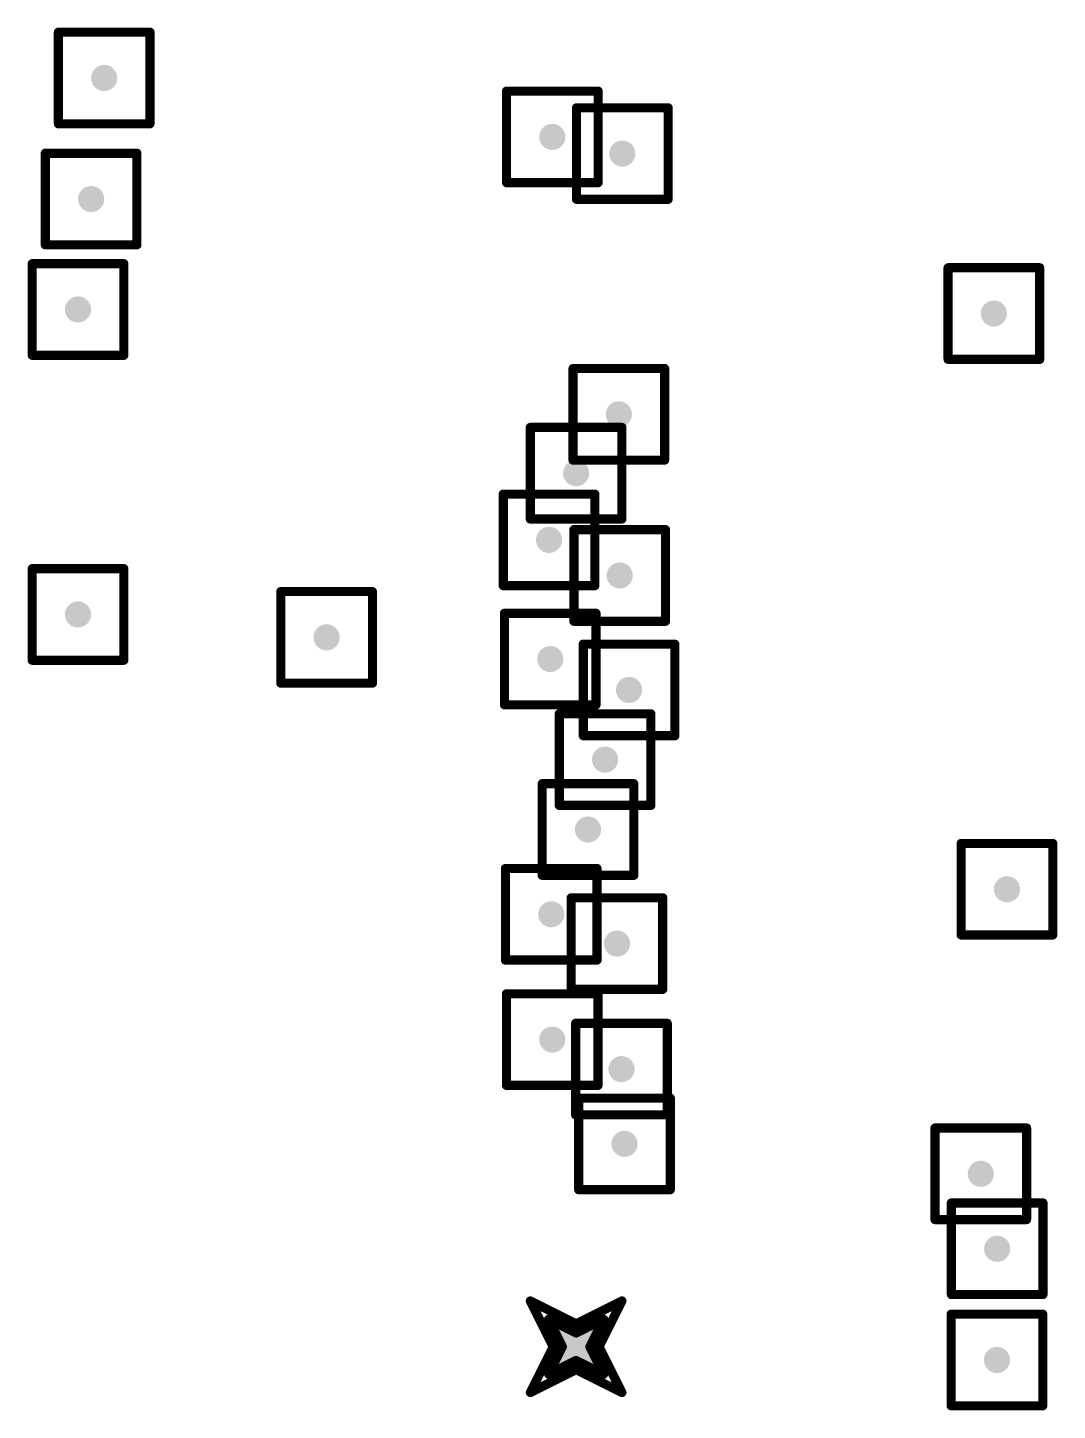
# Model space of a CAD drawing. Header units: inches. Extents: x 0 to 17, y 0 to 4.
# Drawn here: x 1.2447 to 1.5545, y 0.4967 to 0.9128 of the extents above; entities that cross this region are included whole.
import ezdxf

# ---------------------------------------------------------------- set-up
doc = ezdxf.new("R2010")
doc.units = ezdxf.units.IN
doc.header["$MEASUREMENT"] = 0
doc.layers.add('Drill Drawing', color=1, linetype='Continuous')
doc.layers.add('Via Holes', color=16, linetype='Continuous')

msp = doc.modelspace()

# ---------------------------------------------------------------- hatches: boundary and pattern name
at = {"layer": 'Via Holes'}
h = msp.add_hatch(color=7, dxfattribs=at)
edge = h.paths.add_edge_path()
edge.add_arc((1.26772, 0.89764), 0.00394, 0, 360)
h = msp.add_hatch(color=7, dxfattribs=at)
edge = h.paths.add_edge_path()
edge.add_arc((1.40256, 0.87992), 0.00394, 0, 360)
h = msp.add_hatch(color=7, dxfattribs=at)
edge = h.paths.add_edge_path()
edge.add_arc((1.42362, 0.87491), 0.00394, 0, 360)
h = msp.add_hatch(color=7, dxfattribs=at)
edge = h.paths.add_edge_path()
edge.add_arc((1.26378, 0.86122), 0.00394, 0, 360)
h = msp.add_hatch(color=7, dxfattribs=at)
edge = h.paths.add_edge_path()
edge.add_arc((1.25984, 0.82799), 0.00394, 0, 360)
h = msp.add_hatch(color=7, dxfattribs=at)
edge = h.paths.add_edge_path()
edge.add_arc((1.53543, 0.82677), 0.00394, 0, 360)
h = msp.add_hatch(color=7, dxfattribs=at)
edge = h.paths.add_edge_path()
edge.add_arc((1.42258, 0.79645), 0.00394, 0, 360)
h = msp.add_hatch(color=7, dxfattribs=at)
edge = h.paths.add_edge_path()
edge.add_arc((1.40972, 0.77873), 0.00394, 0, 360)
h = msp.add_hatch(color=7, dxfattribs=at)
edge = h.paths.add_edge_path()
edge.add_arc((1.40158, 0.75865), 0.00394, 0, 360)
h = msp.add_hatch(color=7, dxfattribs=at)
edge = h.paths.add_edge_path()
edge.add_arc((1.42284, 0.74795), 0.00394, 0, 360)
h = msp.add_hatch(color=7, dxfattribs=at)
edge = h.paths.add_edge_path()
edge.add_arc((1.25984, 0.73622), 0.00394, 0, 360)
h = msp.add_hatch(color=7, dxfattribs=at)
edge = h.paths.add_edge_path()
edge.add_arc((1.33465, 0.72933), 0.00394, 0, 360)
h = msp.add_hatch(color=7, dxfattribs=at)
edge = h.paths.add_edge_path()
edge.add_arc((1.40194, 0.7228), 0.00394, 0, 360)
h = msp.add_hatch(color=7, dxfattribs=at)
edge = h.paths.add_edge_path()
edge.add_arc((1.42565, 0.71351), 0.00394, 0, 360)
h = msp.add_hatch(color=7, dxfattribs=at)
edge = h.paths.add_edge_path()
edge.add_arc((1.41843, 0.69254), 0.00394, 0, 360)
h = msp.add_hatch(color=7, dxfattribs=at)
edge = h.paths.add_edge_path()
edge.add_arc((1.4133, 0.6715), 0.00394, 0, 360)
h = msp.add_hatch(color=7, dxfattribs=at)
edge = h.paths.add_edge_path()
edge.add_arc((1.53937, 0.65354), 0.00394, 0, 360)
h = msp.add_hatch(color=7, dxfattribs=at)
edge = h.paths.add_edge_path()
edge.add_arc((1.40223, 0.646), 0.00394, 0, 360)
h = msp.add_hatch(color=7, dxfattribs=at)
edge = h.paths.add_edge_path()
edge.add_arc((1.42201, 0.63719), 0.00394, 0, 360)
h = msp.add_hatch(color=7, dxfattribs=at)
edge = h.paths.add_edge_path()
edge.add_arc((1.40255, 0.6083), 0.00394, 0, 360)
h = msp.add_hatch(color=7, dxfattribs=at)
edge = h.paths.add_edge_path()
edge.add_arc((1.42337, 0.59941), 0.00394, 0, 360)
h = msp.add_hatch(color=7, dxfattribs=at)
edge = h.paths.add_edge_path()
edge.add_arc((1.42428, 0.57691), 0.00394, 0, 360)
h = msp.add_hatch(color=7, dxfattribs=at)
edge = h.paths.add_edge_path()
edge.add_arc((1.5315, 0.56791), 0.00394, 0, 360)
h = msp.add_hatch(color=7, dxfattribs=at)
edge = h.paths.add_edge_path()
edge.add_arc((1.53642, 0.54535), 0.00394, 0, 360)
h = msp.add_hatch(color=7, dxfattribs=at)
edge = h.paths.add_edge_path()
edge.add_arc((1.40973, 0.51587), 0.00787, 0, 360)
h = msp.add_hatch(color=7, dxfattribs=at)
edge = h.paths.add_edge_path()
edge.add_arc((1.53636, 0.51189), 0.00394, 0, 360)

# ---------------------------------------------------------------- linework, layer by layer
at = {"layer": 'Drill Drawing'}
for points in [[(1.25394, 0.91142, 0.00276, 0.00276, 0), (1.2815, 0.91142, 0.00276, 0.00276, 0)], [(1.25394, 0.88386, 0.00276, 0.00276, 0), (1.25394, 0.91142, 0.00276, 0.00276, 0)], [(1.2815, 0.88386, 0.00276, 0.00276, 0), (1.2815, 0.91142, 0.00276, 0.00276, 0)], [(1.38878, 0.8937, 0.00276, 0.00276, 0), (1.41634, 0.8937, 0.00276, 0.00276, 0)], [(1.38878, 0.86614, 0.00276, 0.00276, 0), (1.38878, 0.8937, 0.00276, 0.00276, 0)], [(1.41634, 0.86614, 0.00276, 0.00276, 0), (1.41634, 0.8937, 0.00276, 0.00276, 0)], [(1.40984, 0.88869, 0.00276, 0.00276, 0), (1.4374, 0.88869, 0.00276, 0.00276, 0)], [(1.40984, 0.86113, 0.00276, 0.00276, 0), (1.40984, 0.88869, 0.00276, 0.00276, 0)], [(1.4374, 0.86113, 0.00276, 0.00276, 0), (1.4374, 0.88869, 0.00276, 0.00276, 0)], [(1.25394, 0.88386, 0.00276, 0.00276, 0), (1.2815, 0.88386, 0.00276, 0.00276, 0)], [(1.25, 0.875, 0.00276, 0.00276, 0), (1.27756, 0.875, 0.00276, 0.00276, 0)], [(1.25, 0.84744, 0.00276, 0.00276, 0), (1.25, 0.875, 0.00276, 0.00276, 0)], [(1.27756, 0.84744, 0.00276, 0.00276, 0), (1.27756, 0.875, 0.00276, 0.00276, 0)], [(1.38878, 0.86614, 0.00276, 0.00276, 0), (1.41634, 0.86614, 0.00276, 0.00276, 0)], [(1.40984, 0.86113, 0.00276, 0.00276, 0), (1.4374, 0.86113, 0.00276, 0.00276, 0)], [(1.25, 0.84744, 0.00276, 0.00276, 0), (1.27756, 0.84744, 0.00276, 0.00276, 0)], [(1.24606, 0.84177, 0.00276, 0.00276, 0), (1.27362, 0.84177, 0.00276, 0.00276, 0)], [(1.24606, 0.81421, 0.00276, 0.00276, 0), (1.24606, 0.84177, 0.00276, 0.00276, 0)], [(1.27362, 0.81421, 0.00276, 0.00276, 0), (1.27362, 0.84177, 0.00276, 0.00276, 0)], [(1.52165, 0.84055, 0.00276, 0.00276, 0), (1.54921, 0.84055, 0.00276, 0.00276, 0)], [(1.52165, 0.81299, 0.00276, 0.00276, 0), (1.52165, 0.84055, 0.00276, 0.00276, 0)], [(1.54921, 0.81299, 0.00276, 0.00276, 0), (1.54921, 0.84055, 0.00276, 0.00276, 0)], [(1.24606, 0.81421, 0.00276, 0.00276, 0), (1.27362, 0.81421, 0.00276, 0.00276, 0)], [(1.4088, 0.81023, 0.00276, 0.00276, 0), (1.43636, 0.81023, 0.00276, 0.00276, 0)], [(1.4088, 0.78267, 0.00276, 0.00276, 0), (1.4088, 0.81023, 0.00276, 0.00276, 0)], [(1.43636, 0.78267, 0.00276, 0.00276, 0), (1.43636, 0.81023, 0.00276, 0.00276, 0)], [(1.52165, 0.81299, 0.00276, 0.00276, 0), (1.54921, 0.81299, 0.00276, 0.00276, 0)], [(1.39594, 0.79251, 0.00276, 0.00276, 0), (1.4235, 0.79251, 0.00276, 0.00276, 0)], [(1.39594, 0.76495, 0.00276, 0.00276, 0), (1.39594, 0.79251, 0.00276, 0.00276, 0)], [(1.4235, 0.76495, 0.00276, 0.00276, 0), (1.4235, 0.79251, 0.00276, 0.00276, 0)], [(1.4088, 0.78267, 0.00276, 0.00276, 0), (1.43636, 0.78267, 0.00276, 0.00276, 0)], [(1.3878, 0.77243, 0.00276, 0.00276, 0), (1.41536, 0.77243, 0.00276, 0.00276, 0)], [(1.3878, 0.74487, 0.00276, 0.00276, 0), (1.3878, 0.77243, 0.00276, 0.00276, 0)], [(1.41536, 0.74487, 0.00276, 0.00276, 0), (1.41536, 0.77243, 0.00276, 0.00276, 0)], [(1.39594, 0.76495, 0.00276, 0.00276, 0), (1.4235, 0.76495, 0.00276, 0.00276, 0)], [(1.40906, 0.76173, 0.00276, 0.00276, 0), (1.43662, 0.76173, 0.00276, 0.00276, 0)], [(1.40906, 0.73417, 0.00276, 0.00276, 0), (1.40906, 0.76173, 0.00276, 0.00276, 0)], [(1.43662, 0.73417, 0.00276, 0.00276, 0), (1.43662, 0.76173, 0.00276, 0.00276, 0)], [(1.24606, 0.75, 0.00276, 0.00276, 0), (1.27362, 0.75, 0.00276, 0.00276, 0)], [(1.24606, 0.72244, 0.00276, 0.00276, 0), (1.24606, 0.75, 0.00276, 0.00276, 0)], [(1.27362, 0.72244, 0.00276, 0.00276, 0), (1.27362, 0.75, 0.00276, 0.00276, 0)], [(1.3878, 0.74487, 0.00276, 0.00276, 0), (1.41536, 0.74487, 0.00276, 0.00276, 0)], [(1.32087, 0.74311, 0.00276, 0.00276, 0), (1.34843, 0.74311, 0.00276, 0.00276, 0)], [(1.32087, 0.71555, 0.00276, 0.00276, 0), (1.32087, 0.74311, 0.00276, 0.00276, 0)], [(1.34843, 0.71555, 0.00276, 0.00276, 0), (1.34843, 0.74311, 0.00276, 0.00276, 0)], [(1.38816, 0.73658, 0.00276, 0.00276, 0), (1.41572, 0.73658, 0.00276, 0.00276, 0)], [(1.38816, 0.70902, 0.00276, 0.00276, 0), (1.38816, 0.73658, 0.00276, 0.00276, 0)], [(1.41572, 0.70902, 0.00276, 0.00276, 0), (1.41572, 0.73658, 0.00276, 0.00276, 0)], [(1.40906, 0.73417, 0.00276, 0.00276, 0), (1.43662, 0.73417, 0.00276, 0.00276, 0)], [(1.41187, 0.72729, 0.00276, 0.00276, 0), (1.43943, 0.72729, 0.00276, 0.00276, 0)], [(1.41187, 0.69973, 0.00276, 0.00276, 0), (1.41187, 0.72729, 0.00276, 0.00276, 0)], [(1.43943, 0.69973, 0.00276, 0.00276, 0), (1.43943, 0.72729, 0.00276, 0.00276, 0)], [(1.24606, 0.72244, 0.00276, 0.00276, 0), (1.27362, 0.72244, 0.00276, 0.00276, 0)], [(1.32087, 0.71555, 0.00276, 0.00276, 0), (1.34843, 0.71555, 0.00276, 0.00276, 0)], [(1.38816, 0.70902, 0.00276, 0.00276, 0), (1.41572, 0.70902, 0.00276, 0.00276, 0)], [(1.40465, 0.70632, 0.00276, 0.00276, 0), (1.43221, 0.70632, 0.00276, 0.00276, 0)], [(1.40465, 0.67876, 0.00276, 0.00276, 0), (1.40465, 0.70632, 0.00276, 0.00276, 0)], [(1.43221, 0.67876, 0.00276, 0.00276, 0), (1.43221, 0.70632, 0.00276, 0.00276, 0)], [(1.41187, 0.69973, 0.00276, 0.00276, 0), (1.43943, 0.69973, 0.00276, 0.00276, 0)], [(1.39952, 0.68528, 0.00276, 0.00276, 0), (1.42708, 0.68528, 0.00276, 0.00276, 0)], [(1.39952, 0.65772, 0.00276, 0.00276, 0), (1.39952, 0.68528, 0.00276, 0.00276, 0)], [(1.42708, 0.65772, 0.00276, 0.00276, 0), (1.42708, 0.68528, 0.00276, 0.00276, 0)], [(1.40465, 0.67876, 0.00276, 0.00276, 0), (1.43221, 0.67876, 0.00276, 0.00276, 0)], [(1.52559, 0.66732, 0.00276, 0.00276, 0), (1.55315, 0.66732, 0.00276, 0.00276, 0)], [(1.52559, 0.63976, 0.00276, 0.00276, 0), (1.52559, 0.66732, 0.00276, 0.00276, 0)], [(1.55315, 0.63976, 0.00276, 0.00276, 0), (1.55315, 0.66732, 0.00276, 0.00276, 0)], [(1.38845, 0.65978, 0.00276, 0.00276, 0), (1.41601, 0.65978, 0.00276, 0.00276, 0)], [(1.38845, 0.63222, 0.00276, 0.00276, 0), (1.38845, 0.65978, 0.00276, 0.00276, 0)], [(1.39952, 0.65772, 0.00276, 0.00276, 0), (1.42708, 0.65772, 0.00276, 0.00276, 0)], [(1.41601, 0.63222, 0.00276, 0.00276, 0), (1.41601, 0.65978, 0.00276, 0.00276, 0)], [(1.40823, 0.65097, 0.00276, 0.00276, 0), (1.43579, 0.65097, 0.00276, 0.00276, 0)], [(1.40823, 0.62341, 0.00276, 0.00276, 0), (1.40823, 0.65097, 0.00276, 0.00276, 0)], [(1.43579, 0.62341, 0.00276, 0.00276, 0), (1.43579, 0.65097, 0.00276, 0.00276, 0)], [(1.52559, 0.63976, 0.00276, 0.00276, 0), (1.55315, 0.63976, 0.00276, 0.00276, 0)], [(1.38845, 0.63222, 0.00276, 0.00276, 0), (1.41601, 0.63222, 0.00276, 0.00276, 0)], [(1.40823, 0.62341, 0.00276, 0.00276, 0), (1.43579, 0.62341, 0.00276, 0.00276, 0)], [(1.38877, 0.62207, 0.00276, 0.00276, 0), (1.41633, 0.62207, 0.00276, 0.00276, 0)], [(1.38877, 0.59452, 0.00276, 0.00276, 0), (1.38877, 0.62207, 0.00276, 0.00276, 0)], [(1.41633, 0.59452, 0.00276, 0.00276, 0), (1.41633, 0.62207, 0.00276, 0.00276, 0)], [(1.40959, 0.61319, 0.00276, 0.00276, 0), (1.43715, 0.61319, 0.00276, 0.00276, 0)], [(1.40959, 0.58563, 0.00276, 0.00276, 0), (1.40959, 0.61319, 0.00276, 0.00276, 0)], [(1.43715, 0.58563, 0.00276, 0.00276, 0), (1.43715, 0.61319, 0.00276, 0.00276, 0)], [(1.38877, 0.59452, 0.00276, 0.00276, 0), (1.41633, 0.59452, 0.00276, 0.00276, 0)], [(1.4105, 0.59069, 0.00276, 0.00276, 0), (1.43806, 0.59069, 0.00276, 0.00276, 0)], [(1.4105, 0.56313, 0.00276, 0.00276, 0), (1.4105, 0.59069, 0.00276, 0.00276, 0)], [(1.43806, 0.56313, 0.00276, 0.00276, 0), (1.43806, 0.59069, 0.00276, 0.00276, 0)], [(1.40959, 0.58563, 0.00276, 0.00276, 0), (1.43715, 0.58563, 0.00276, 0.00276, 0)], [(1.51772, 0.58169, 0.00276, 0.00276, 0), (1.54528, 0.58169, 0.00276, 0.00276, 0)], [(1.51772, 0.55413, 0.00276, 0.00276, 0), (1.51772, 0.58169, 0.00276, 0.00276, 0)], [(1.54528, 0.55413, 0.00276, 0.00276, 0), (1.54528, 0.58169, 0.00276, 0.00276, 0)], [(1.4105, 0.56313, 0.00276, 0.00276, 0), (1.43806, 0.56313, 0.00276, 0.00276, 0)], [(1.52264, 0.55913, 0.00276, 0.00276, 0), (1.5502, 0.55913, 0.00276, 0.00276, 0)], [(1.52264, 0.53157, 0.00276, 0.00276, 0), (1.52264, 0.55913, 0.00276, 0.00276, 0)], [(1.5502, 0.53157, 0.00276, 0.00276, 0), (1.5502, 0.55913, 0.00276, 0.00276, 0)], [(1.51772, 0.55413, 0.00276, 0.00276, 0), (1.54528, 0.55413, 0.00276, 0.00276, 0)], [(1.52264, 0.53157, 0.00276, 0.00276, 0), (1.5502, 0.53157, 0.00276, 0.00276, 0)], [(1.39595, 0.52965, 0.00276, 0.00276, 0), (1.40973, 0.52276, 0.00276, 0.00276, 0)], [(1.39595, 0.52965, 0.00276, 0.00276, 0), (1.40284, 0.51587, 0.00276, 0.00276, 0)], [(1.40973, 0.52276, 0.00276, 0.00276, 0), (1.42351, 0.52965, 0.00276, 0.00276, 0)], [(1.41662, 0.51587, 0.00276, 0.00276, 0), (1.42351, 0.52965, 0.00276, 0.00276, 0)], [(1.40146, 0.52414, 0.00276, 0.00276, 0), (1.40973, 0.52, 0.00276, 0.00276, 0)], [(1.40146, 0.52414, 0.00276, 0.00276, 0), (1.40559, 0.51587, 0.00276, 0.00276, 0)], [(1.40973, 0.52, 0.00276, 0.00276, 0), (1.418, 0.52414, 0.00276, 0.00276, 0)], [(1.41386, 0.51587, 0.00276, 0.00276, 0), (1.418, 0.52414, 0.00276, 0.00276, 0)], [(1.52258, 0.52567, 0.00276, 0.00276, 0), (1.55014, 0.52567, 0.00276, 0.00276, 0)], [(1.52258, 0.49811, 0.00276, 0.00276, 0), (1.52258, 0.52567, 0.00276, 0.00276, 0)], [(1.55014, 0.49811, 0.00276, 0.00276, 0), (1.55014, 0.52567, 0.00276, 0.00276, 0)], [(1.39595, 0.50209, 0.00276, 0.00276, 0), (1.40284, 0.51587, 0.00276, 0.00276, 0)], [(1.40146, 0.5076, 0.00276, 0.00276, 0), (1.40559, 0.51587, 0.00276, 0.00276, 0)], [(1.41386, 0.51587, 0.00276, 0.00276, 0), (1.418, 0.5076, 0.00276, 0.00276, 0)], [(1.41662, 0.51587, 0.00276, 0.00276, 0), (1.42351, 0.50209, 0.00276, 0.00276, 0)], [(1.40146, 0.5076, 0.00276, 0.00276, 0), (1.40973, 0.51174, 0.00276, 0.00276, 0)], [(1.40973, 0.51174, 0.00276, 0.00276, 0), (1.418, 0.5076, 0.00276, 0.00276, 0)], [(1.39595, 0.50209, 0.00276, 0.00276, 0), (1.40973, 0.50898, 0.00276, 0.00276, 0)], [(1.40973, 0.50898, 0.00276, 0.00276, 0), (1.42351, 0.50209, 0.00276, 0.00276, 0)], [(1.52258, 0.49811, 0.00276, 0.00276, 0), (1.55014, 0.49811, 0.00276, 0.00276, 0)]]:
    msp.add_lwpolyline(points, format="xyseb", dxfattribs=at)
for points in [[(1.25325, 0.91142, 0.00138, 0.00138, 1), (1.25463, 0.91142, 0.00138, 0.00138, 1)], [(1.25325, 0.91142, 0.00138, 0.00138, 1), (1.25463, 0.91142, 0.00138, 0.00138, 1)], [(1.28081, 0.91142, 0.00138, 0.00138, 1), (1.28218, 0.91142, 0.00138, 0.00138, 1)], [(1.28081, 0.91142, 0.00138, 0.00138, 1), (1.28218, 0.91142, 0.00138, 0.00138, 1)], [(1.38809, 0.8937, 0.00138, 0.00138, 1), (1.38947, 0.8937, 0.00138, 0.00138, 1)], [(1.38809, 0.8937, 0.00138, 0.00138, 1), (1.38947, 0.8937, 0.00138, 0.00138, 1)], [(1.41565, 0.8937, 0.00138, 0.00138, 1), (1.41703, 0.8937, 0.00138, 0.00138, 1)], [(1.41565, 0.8937, 0.00138, 0.00138, 1), (1.41703, 0.8937, 0.00138, 0.00138, 1)], [(1.40916, 0.88869, 0.00138, 0.00138, 1), (1.41053, 0.88869, 0.00138, 0.00138, 1)], [(1.40916, 0.88869, 0.00138, 0.00138, 1), (1.41053, 0.88869, 0.00138, 0.00138, 1)], [(1.43671, 0.88869, 0.00138, 0.00138, 1), (1.43809, 0.88869, 0.00138, 0.00138, 1)], [(1.43671, 0.88869, 0.00138, 0.00138, 1), (1.43809, 0.88869, 0.00138, 0.00138, 1)], [(1.25325, 0.88386, 0.00138, 0.00138, 1), (1.25463, 0.88386, 0.00138, 0.00138, 1)], [(1.25325, 0.88386, 0.00138, 0.00138, 1), (1.25463, 0.88386, 0.00138, 0.00138, 1)], [(1.28081, 0.88386, 0.00138, 0.00138, 1), (1.28218, 0.88386, 0.00138, 0.00138, 1)], [(1.28081, 0.88386, 0.00138, 0.00138, 1), (1.28218, 0.88386, 0.00138, 0.00138, 1)], [(1.24931, 0.875, 0.00138, 0.00138, 1), (1.25069, 0.875, 0.00138, 0.00138, 1)], [(1.24931, 0.875, 0.00138, 0.00138, 1), (1.25069, 0.875, 0.00138, 0.00138, 1)], [(1.27687, 0.875, 0.00138, 0.00138, 1), (1.27825, 0.875, 0.00138, 0.00138, 1)], [(1.27687, 0.875, 0.00138, 0.00138, 1), (1.27825, 0.875, 0.00138, 0.00138, 1)], [(1.38809, 0.86614, 0.00138, 0.00138, 1), (1.38947, 0.86614, 0.00138, 0.00138, 1)], [(1.38809, 0.86614, 0.00138, 0.00138, 1), (1.38947, 0.86614, 0.00138, 0.00138, 1)], [(1.41565, 0.86614, 0.00138, 0.00138, 1), (1.41703, 0.86614, 0.00138, 0.00138, 1)], [(1.41565, 0.86614, 0.00138, 0.00138, 1), (1.41703, 0.86614, 0.00138, 0.00138, 1)], [(1.40916, 0.86113, 0.00138, 0.00138, 1), (1.41053, 0.86113, 0.00138, 0.00138, 1)], [(1.40916, 0.86113, 0.00138, 0.00138, 1), (1.41053, 0.86113, 0.00138, 0.00138, 1)], [(1.43671, 0.86113, 0.00138, 0.00138, 1), (1.43809, 0.86113, 0.00138, 0.00138, 1)], [(1.43671, 0.86113, 0.00138, 0.00138, 1), (1.43809, 0.86113, 0.00138, 0.00138, 1)], [(1.24931, 0.84744, 0.00138, 0.00138, 1), (1.25069, 0.84744, 0.00138, 0.00138, 1)], [(1.24931, 0.84744, 0.00138, 0.00138, 1), (1.25069, 0.84744, 0.00138, 0.00138, 1)], [(1.27687, 0.84744, 0.00138, 0.00138, 1), (1.27825, 0.84744, 0.00138, 0.00138, 1)], [(1.27687, 0.84744, 0.00138, 0.00138, 1), (1.27825, 0.84744, 0.00138, 0.00138, 1)], [(1.24537, 0.84177, 0.00138, 0.00138, 1), (1.24675, 0.84177, 0.00138, 0.00138, 1)], [(1.24537, 0.84177, 0.00138, 0.00138, 1), (1.24675, 0.84177, 0.00138, 0.00138, 1)], [(1.27293, 0.84177, 0.00138, 0.00138, 1), (1.27431, 0.84177, 0.00138, 0.00138, 1)], [(1.27293, 0.84177, 0.00138, 0.00138, 1), (1.27431, 0.84177, 0.00138, 0.00138, 1)], [(1.52096, 0.84055, 0.00138, 0.00138, 1), (1.52234, 0.84055, 0.00138, 0.00138, 1)], [(1.52096, 0.84055, 0.00138, 0.00138, 1), (1.52234, 0.84055, 0.00138, 0.00138, 1)], [(1.54852, 0.84055, 0.00138, 0.00138, 1), (1.5499, 0.84055, 0.00138, 0.00138, 1)], [(1.54852, 0.84055, 0.00138, 0.00138, 1), (1.5499, 0.84055, 0.00138, 0.00138, 1)], [(1.24537, 0.81421, 0.00138, 0.00138, 1), (1.24675, 0.81421, 0.00138, 0.00138, 1)], [(1.24537, 0.81421, 0.00138, 0.00138, 1), (1.24675, 0.81421, 0.00138, 0.00138, 1)], [(1.27293, 0.81421, 0.00138, 0.00138, 1), (1.27431, 0.81421, 0.00138, 0.00138, 1)], [(1.27293, 0.81421, 0.00138, 0.00138, 1), (1.27431, 0.81421, 0.00138, 0.00138, 1)], [(1.40811, 0.81023, 0.00138, 0.00138, 1), (1.40949, 0.81023, 0.00138, 0.00138, 1)], [(1.40811, 0.81023, 0.00138, 0.00138, 1), (1.40949, 0.81023, 0.00138, 0.00138, 1)], [(1.43567, 0.81023, 0.00138, 0.00138, 1), (1.43705, 0.81023, 0.00138, 0.00138, 1)], [(1.43567, 0.81023, 0.00138, 0.00138, 1), (1.43705, 0.81023, 0.00138, 0.00138, 1)], [(1.52096, 0.81299, 0.00138, 0.00138, 1), (1.52234, 0.81299, 0.00138, 0.00138, 1)], [(1.52096, 0.81299, 0.00138, 0.00138, 1), (1.52234, 0.81299, 0.00138, 0.00138, 1)], [(1.54852, 0.81299, 0.00138, 0.00138, 1), (1.5499, 0.81299, 0.00138, 0.00138, 1)], [(1.54852, 0.81299, 0.00138, 0.00138, 1), (1.5499, 0.81299, 0.00138, 0.00138, 1)], [(1.39525, 0.79251, 0.00138, 0.00138, 1), (1.39663, 0.79251, 0.00138, 0.00138, 1)], [(1.39525, 0.79251, 0.00138, 0.00138, 1), (1.39663, 0.79251, 0.00138, 0.00138, 1)], [(1.42281, 0.79251, 0.00138, 0.00138, 1), (1.42419, 0.79251, 0.00138, 0.00138, 1)], [(1.42281, 0.79251, 0.00138, 0.00138, 1), (1.42419, 0.79251, 0.00138, 0.00138, 1)], [(1.40811, 0.78267, 0.00138, 0.00138, 1), (1.40949, 0.78267, 0.00138, 0.00138, 1)], [(1.40811, 0.78267, 0.00138, 0.00138, 1), (1.40949, 0.78267, 0.00138, 0.00138, 1)], [(1.43567, 0.78267, 0.00138, 0.00138, 1), (1.43705, 0.78267, 0.00138, 0.00138, 1)], [(1.43567, 0.78267, 0.00138, 0.00138, 1), (1.43705, 0.78267, 0.00138, 0.00138, 1)], [(1.38711, 0.77243, 0.00138, 0.00138, 1), (1.38849, 0.77243, 0.00138, 0.00138, 1)], [(1.38711, 0.77243, 0.00138, 0.00138, 1), (1.38849, 0.77243, 0.00138, 0.00138, 1)], [(1.41467, 0.77243, 0.00138, 0.00138, 1), (1.41604, 0.77243, 0.00138, 0.00138, 1)], [(1.41467, 0.77243, 0.00138, 0.00138, 1), (1.41604, 0.77243, 0.00138, 0.00138, 1)], [(1.39525, 0.76495, 0.00138, 0.00138, 1), (1.39663, 0.76495, 0.00138, 0.00138, 1)], [(1.39525, 0.76495, 0.00138, 0.00138, 1), (1.39663, 0.76495, 0.00138, 0.00138, 1)], [(1.42281, 0.76495, 0.00138, 0.00138, 1), (1.42419, 0.76495, 0.00138, 0.00138, 1)], [(1.42281, 0.76495, 0.00138, 0.00138, 1), (1.42419, 0.76495, 0.00138, 0.00138, 1)], [(1.40837, 0.76173, 0.00138, 0.00138, 1), (1.40975, 0.76173, 0.00138, 0.00138, 1)], [(1.40837, 0.76173, 0.00138, 0.00138, 1), (1.40975, 0.76173, 0.00138, 0.00138, 1)], [(1.43593, 0.76173, 0.00138, 0.00138, 1), (1.43731, 0.76173, 0.00138, 0.00138, 1)], [(1.43593, 0.76173, 0.00138, 0.00138, 1), (1.43731, 0.76173, 0.00138, 0.00138, 1)], [(1.24537, 0.75, 0.00138, 0.00138, 1), (1.24675, 0.75, 0.00138, 0.00138, 1)], [(1.24537, 0.75, 0.00138, 0.00138, 1), (1.24675, 0.75, 0.00138, 0.00138, 1)], [(1.27293, 0.75, 0.00138, 0.00138, 1), (1.27431, 0.75, 0.00138, 0.00138, 1)], [(1.27293, 0.75, 0.00138, 0.00138, 1), (1.27431, 0.75, 0.00138, 0.00138, 1)], [(1.38711, 0.74487, 0.00138, 0.00138, 1), (1.38849, 0.74487, 0.00138, 0.00138, 1)], [(1.38711, 0.74487, 0.00138, 0.00138, 1), (1.38849, 0.74487, 0.00138, 0.00138, 1)], [(1.41467, 0.74487, 0.00138, 0.00138, 1), (1.41604, 0.74487, 0.00138, 0.00138, 1)], [(1.41467, 0.74487, 0.00138, 0.00138, 1), (1.41604, 0.74487, 0.00138, 0.00138, 1)], [(1.32018, 0.74311, 0.00138, 0.00138, 1), (1.32156, 0.74311, 0.00138, 0.00138, 1)], [(1.32018, 0.74311, 0.00138, 0.00138, 1), (1.32156, 0.74311, 0.00138, 0.00138, 1)], [(1.34774, 0.74311, 0.00138, 0.00138, 1), (1.34911, 0.74311, 0.00138, 0.00138, 1)], [(1.34774, 0.74311, 0.00138, 0.00138, 1), (1.34911, 0.74311, 0.00138, 0.00138, 1)], [(1.38747, 0.73658, 0.00138, 0.00138, 1), (1.38885, 0.73658, 0.00138, 0.00138, 1)], [(1.38747, 0.73658, 0.00138, 0.00138, 1), (1.38885, 0.73658, 0.00138, 0.00138, 1)], [(1.41503, 0.73658, 0.00138, 0.00138, 1), (1.4164, 0.73658, 0.00138, 0.00138, 1)], [(1.41503, 0.73658, 0.00138, 0.00138, 1), (1.4164, 0.73658, 0.00138, 0.00138, 1)], [(1.40837, 0.73417, 0.00138, 0.00138, 1), (1.40975, 0.73417, 0.00138, 0.00138, 1)], [(1.40837, 0.73417, 0.00138, 0.00138, 1), (1.40975, 0.73417, 0.00138, 0.00138, 1)], [(1.43593, 0.73417, 0.00138, 0.00138, 1), (1.43731, 0.73417, 0.00138, 0.00138, 1)], [(1.43593, 0.73417, 0.00138, 0.00138, 1), (1.43731, 0.73417, 0.00138, 0.00138, 1)], [(1.41118, 0.72729, 0.00138, 0.00138, 1), (1.41256, 0.72729, 0.00138, 0.00138, 1)], [(1.41118, 0.72729, 0.00138, 0.00138, 1), (1.41256, 0.72729, 0.00138, 0.00138, 1)], [(1.43874, 0.72729, 0.00138, 0.00138, 1), (1.44012, 0.72729, 0.00138, 0.00138, 1)], [(1.43874, 0.72729, 0.00138, 0.00138, 1), (1.44012, 0.72729, 0.00138, 0.00138, 1)], [(1.24537, 0.72244, 0.00138, 0.00138, 1), (1.24675, 0.72244, 0.00138, 0.00138, 1)], [(1.24537, 0.72244, 0.00138, 0.00138, 1), (1.24675, 0.72244, 0.00138, 0.00138, 1)], [(1.27293, 0.72244, 0.00138, 0.00138, 1), (1.27431, 0.72244, 0.00138, 0.00138, 1)], [(1.27293, 0.72244, 0.00138, 0.00138, 1), (1.27431, 0.72244, 0.00138, 0.00138, 1)], [(1.32018, 0.71555, 0.00138, 0.00138, 1), (1.32156, 0.71555, 0.00138, 0.00138, 1)], [(1.32018, 0.71555, 0.00138, 0.00138, 1), (1.32156, 0.71555, 0.00138, 0.00138, 1)], [(1.34774, 0.71555, 0.00138, 0.00138, 1), (1.34911, 0.71555, 0.00138, 0.00138, 1)], [(1.34774, 0.71555, 0.00138, 0.00138, 1), (1.34911, 0.71555, 0.00138, 0.00138, 1)], [(1.38747, 0.70902, 0.00138, 0.00138, 1), (1.38885, 0.70902, 0.00138, 0.00138, 1)], [(1.38747, 0.70902, 0.00138, 0.00138, 1), (1.38885, 0.70902, 0.00138, 0.00138, 1)], [(1.40396, 0.70632, 0.00138, 0.00138, 1), (1.40534, 0.70632, 0.00138, 0.00138, 1)], [(1.40396, 0.70632, 0.00138, 0.00138, 1), (1.40534, 0.70632, 0.00138, 0.00138, 1)], [(1.41503, 0.70902, 0.00138, 0.00138, 1), (1.4164, 0.70902, 0.00138, 0.00138, 1)], [(1.41503, 0.70902, 0.00138, 0.00138, 1), (1.4164, 0.70902, 0.00138, 0.00138, 1)], [(1.43152, 0.70632, 0.00138, 0.00138, 1), (1.4329, 0.70632, 0.00138, 0.00138, 1)], [(1.43152, 0.70632, 0.00138, 0.00138, 1), (1.4329, 0.70632, 0.00138, 0.00138, 1)], [(1.41118, 0.69973, 0.00138, 0.00138, 1), (1.41256, 0.69973, 0.00138, 0.00138, 1)], [(1.41118, 0.69973, 0.00138, 0.00138, 1), (1.41256, 0.69973, 0.00138, 0.00138, 1)], [(1.43874, 0.69973, 0.00138, 0.00138, 1), (1.44012, 0.69973, 0.00138, 0.00138, 1)], [(1.43874, 0.69973, 0.00138, 0.00138, 1), (1.44012, 0.69973, 0.00138, 0.00138, 1)], [(1.39883, 0.68528, 0.00138, 0.00138, 1), (1.40021, 0.68528, 0.00138, 0.00138, 1)], [(1.39883, 0.68528, 0.00138, 0.00138, 1), (1.40021, 0.68528, 0.00138, 0.00138, 1)], [(1.42639, 0.68528, 0.00138, 0.00138, 1), (1.42777, 0.68528, 0.00138, 0.00138, 1)], [(1.42639, 0.68528, 0.00138, 0.00138, 1), (1.42777, 0.68528, 0.00138, 0.00138, 1)], [(1.40396, 0.67876, 0.00138, 0.00138, 1), (1.40534, 0.67876, 0.00138, 0.00138, 1)], [(1.40396, 0.67876, 0.00138, 0.00138, 1), (1.40534, 0.67876, 0.00138, 0.00138, 1)], [(1.43152, 0.67876, 0.00138, 0.00138, 1), (1.4329, 0.67876, 0.00138, 0.00138, 1)], [(1.43152, 0.67876, 0.00138, 0.00138, 1), (1.4329, 0.67876, 0.00138, 0.00138, 1)], [(1.5249, 0.66732, 0.00138, 0.00138, 1), (1.52628, 0.66732, 0.00138, 0.00138, 1)], [(1.5249, 0.66732, 0.00138, 0.00138, 1), (1.52628, 0.66732, 0.00138, 0.00138, 1)], [(1.55246, 0.66732, 0.00138, 0.00138, 1), (1.55384, 0.66732, 0.00138, 0.00138, 1)], [(1.55246, 0.66732, 0.00138, 0.00138, 1), (1.55384, 0.66732, 0.00138, 0.00138, 1)], [(1.38776, 0.65978, 0.00138, 0.00138, 1), (1.38914, 0.65978, 0.00138, 0.00138, 1)], [(1.38776, 0.65978, 0.00138, 0.00138, 1), (1.38914, 0.65978, 0.00138, 0.00138, 1)], [(1.39883, 0.65772, 0.00138, 0.00138, 1), (1.40021, 0.65772, 0.00138, 0.00138, 1)], [(1.39883, 0.65772, 0.00138, 0.00138, 1), (1.40021, 0.65772, 0.00138, 0.00138, 1)], [(1.41532, 0.65978, 0.00138, 0.00138, 1), (1.4167, 0.65978, 0.00138, 0.00138, 1)], [(1.41532, 0.65978, 0.00138, 0.00138, 1), (1.4167, 0.65978, 0.00138, 0.00138, 1)], [(1.42639, 0.65772, 0.00138, 0.00138, 1), (1.42777, 0.65772, 0.00138, 0.00138, 1)], [(1.42639, 0.65772, 0.00138, 0.00138, 1), (1.42777, 0.65772, 0.00138, 0.00138, 1)], [(1.40755, 0.65097, 0.00138, 0.00138, 1), (1.40892, 0.65097, 0.00138, 0.00138, 1)], [(1.40755, 0.65097, 0.00138, 0.00138, 1), (1.40892, 0.65097, 0.00138, 0.00138, 1)], [(1.4351, 0.65097, 0.00138, 0.00138, 1), (1.43648, 0.65097, 0.00138, 0.00138, 1)], [(1.4351, 0.65097, 0.00138, 0.00138, 1), (1.43648, 0.65097, 0.00138, 0.00138, 1)], [(1.5249, 0.63976, 0.00138, 0.00138, 1), (1.52628, 0.63976, 0.00138, 0.00138, 1)], [(1.5249, 0.63976, 0.00138, 0.00138, 1), (1.52628, 0.63976, 0.00138, 0.00138, 1)], [(1.55246, 0.63976, 0.00138, 0.00138, 1), (1.55384, 0.63976, 0.00138, 0.00138, 1)], [(1.55246, 0.63976, 0.00138, 0.00138, 1), (1.55384, 0.63976, 0.00138, 0.00138, 1)], [(1.38776, 0.63222, 0.00138, 0.00138, 1), (1.38914, 0.63222, 0.00138, 0.00138, 1)], [(1.38776, 0.63222, 0.00138, 0.00138, 1), (1.38914, 0.63222, 0.00138, 0.00138, 1)], [(1.41532, 0.63222, 0.00138, 0.00138, 1), (1.4167, 0.63222, 0.00138, 0.00138, 1)], [(1.41532, 0.63222, 0.00138, 0.00138, 1), (1.4167, 0.63222, 0.00138, 0.00138, 1)], [(1.40755, 0.62341, 0.00138, 0.00138, 1), (1.40892, 0.62341, 0.00138, 0.00138, 1)], [(1.40755, 0.62341, 0.00138, 0.00138, 1), (1.40892, 0.62341, 0.00138, 0.00138, 1)], [(1.4351, 0.62341, 0.00138, 0.00138, 1), (1.43648, 0.62341, 0.00138, 0.00138, 1)], [(1.4351, 0.62341, 0.00138, 0.00138, 1), (1.43648, 0.62341, 0.00138, 0.00138, 1)], [(1.38808, 0.62207, 0.00138, 0.00138, 1), (1.38946, 0.62207, 0.00138, 0.00138, 1)], [(1.38808, 0.62207, 0.00138, 0.00138, 1), (1.38946, 0.62207, 0.00138, 0.00138, 1)], [(1.41564, 0.62207, 0.00138, 0.00138, 1), (1.41701, 0.62207, 0.00138, 0.00138, 1)], [(1.41564, 0.62207, 0.00138, 0.00138, 1), (1.41701, 0.62207, 0.00138, 0.00138, 1)], [(1.4089, 0.61319, 0.00138, 0.00138, 1), (1.41028, 0.61319, 0.00138, 0.00138, 1)], [(1.4089, 0.61319, 0.00138, 0.00138, 1), (1.41028, 0.61319, 0.00138, 0.00138, 1)], [(1.43646, 0.61319, 0.00138, 0.00138, 1), (1.43784, 0.61319, 0.00138, 0.00138, 1)], [(1.43646, 0.61319, 0.00138, 0.00138, 1), (1.43784, 0.61319, 0.00138, 0.00138, 1)], [(1.38808, 0.59452, 0.00138, 0.00138, 1), (1.38946, 0.59452, 0.00138, 0.00138, 1)], [(1.38808, 0.59452, 0.00138, 0.00138, 1), (1.38946, 0.59452, 0.00138, 0.00138, 1)], [(1.41564, 0.59452, 0.00138, 0.00138, 1), (1.41701, 0.59452, 0.00138, 0.00138, 1)], [(1.41564, 0.59452, 0.00138, 0.00138, 1), (1.41701, 0.59452, 0.00138, 0.00138, 1)], [(1.40981, 0.59069, 0.00138, 0.00138, 1), (1.41119, 0.59069, 0.00138, 0.00138, 1)], [(1.40981, 0.59069, 0.00138, 0.00138, 1), (1.41119, 0.59069, 0.00138, 0.00138, 1)], [(1.43737, 0.59069, 0.00138, 0.00138, 1), (1.43875, 0.59069, 0.00138, 0.00138, 1)], [(1.43737, 0.59069, 0.00138, 0.00138, 1), (1.43875, 0.59069, 0.00138, 0.00138, 1)], [(1.4089, 0.58563, 0.00138, 0.00138, 1), (1.41028, 0.58563, 0.00138, 0.00138, 1)], [(1.4089, 0.58563, 0.00138, 0.00138, 1), (1.41028, 0.58563, 0.00138, 0.00138, 1)], [(1.43646, 0.58563, 0.00138, 0.00138, 1), (1.43784, 0.58563, 0.00138, 0.00138, 1)], [(1.43646, 0.58563, 0.00138, 0.00138, 1), (1.43784, 0.58563, 0.00138, 0.00138, 1)], [(1.51703, 0.58169, 0.00138, 0.00138, 1), (1.51841, 0.58169, 0.00138, 0.00138, 1)], [(1.51703, 0.58169, 0.00138, 0.00138, 1), (1.51841, 0.58169, 0.00138, 0.00138, 1)], [(1.54459, 0.58169, 0.00138, 0.00138, 1), (1.54596, 0.58169, 0.00138, 0.00138, 1)], [(1.54459, 0.58169, 0.00138, 0.00138, 1), (1.54596, 0.58169, 0.00138, 0.00138, 1)], [(1.40981, 0.56313, 0.00138, 0.00138, 1), (1.41119, 0.56313, 0.00138, 0.00138, 1)], [(1.40981, 0.56313, 0.00138, 0.00138, 1), (1.41119, 0.56313, 0.00138, 0.00138, 1)], [(1.43737, 0.56313, 0.00138, 0.00138, 1), (1.43875, 0.56313, 0.00138, 0.00138, 1)], [(1.43737, 0.56313, 0.00138, 0.00138, 1), (1.43875, 0.56313, 0.00138, 0.00138, 1)], [(1.52195, 0.55913, 0.00138, 0.00138, 1), (1.52333, 0.55913, 0.00138, 0.00138, 1)], [(1.52195, 0.55913, 0.00138, 0.00138, 1), (1.52333, 0.55913, 0.00138, 0.00138, 1)], [(1.54951, 0.55913, 0.00138, 0.00138, 1), (1.55089, 0.55913, 0.00138, 0.00138, 1)], [(1.54951, 0.55913, 0.00138, 0.00138, 1), (1.55089, 0.55913, 0.00138, 0.00138, 1)], [(1.51703, 0.55413, 0.00138, 0.00138, 1), (1.51841, 0.55413, 0.00138, 0.00138, 1)], [(1.51703, 0.55413, 0.00138, 0.00138, 1), (1.51841, 0.55413, 0.00138, 0.00138, 1)], [(1.54459, 0.55413, 0.00138, 0.00138, 1), (1.54596, 0.55413, 0.00138, 0.00138, 1)], [(1.54459, 0.55413, 0.00138, 0.00138, 1), (1.54596, 0.55413, 0.00138, 0.00138, 1)], [(1.52195, 0.53157, 0.00138, 0.00138, 1), (1.52333, 0.53157, 0.00138, 0.00138, 1)], [(1.52195, 0.53157, 0.00138, 0.00138, 1), (1.52333, 0.53157, 0.00138, 0.00138, 1)], [(1.54951, 0.53157, 0.00138, 0.00138, 1), (1.55089, 0.53157, 0.00138, 0.00138, 1)], [(1.54951, 0.53157, 0.00138, 0.00138, 1), (1.55089, 0.53157, 0.00138, 0.00138, 1)], [(1.39526, 0.52965, 0.00138, 0.00138, 1), (1.39664, 0.52965, 0.00138, 0.00138, 1)], [(1.39526, 0.52965, 0.00138, 0.00138, 1), (1.39664, 0.52965, 0.00138, 0.00138, 1)], [(1.42282, 0.52965, 0.00138, 0.00138, 1), (1.4242, 0.52965, 0.00138, 0.00138, 1)], [(1.42282, 0.52965, 0.00138, 0.00138, 1), (1.4242, 0.52965, 0.00138, 0.00138, 1)], [(1.40077, 0.52414, 0.00138, 0.00138, 1), (1.40215, 0.52414, 0.00138, 0.00138, 1)], [(1.40077, 0.52414, 0.00138, 0.00138, 1), (1.40215, 0.52414, 0.00138, 0.00138, 1)], [(1.41731, 0.52414, 0.00138, 0.00138, 1), (1.41869, 0.52414, 0.00138, 0.00138, 1)], [(1.41731, 0.52414, 0.00138, 0.00138, 1), (1.41869, 0.52414, 0.00138, 0.00138, 1)], [(1.52189, 0.52567, 0.00138, 0.00138, 1), (1.52327, 0.52567, 0.00138, 0.00138, 1)], [(1.52189, 0.52567, 0.00138, 0.00138, 1), (1.52327, 0.52567, 0.00138, 0.00138, 1)], [(1.54945, 0.52567, 0.00138, 0.00138, 1), (1.55083, 0.52567, 0.00138, 0.00138, 1)], [(1.54945, 0.52567, 0.00138, 0.00138, 1), (1.55083, 0.52567, 0.00138, 0.00138, 1)], [(1.40904, 0.52276, 0.00138, 0.00138, 1), (1.41042, 0.52276, 0.00138, 0.00138, 1)], [(1.40904, 0.52276, 0.00138, 0.00138, 1), (1.41042, 0.52276, 0.00138, 0.00138, 1)], [(1.40904, 0.52, 0.00138, 0.00138, 1), (1.41042, 0.52, 0.00138, 0.00138, 1)], [(1.40904, 0.52, 0.00138, 0.00138, 1), (1.41042, 0.52, 0.00138, 0.00138, 1)], [(1.40215, 0.51587, 0.00138, 0.00138, 1), (1.40353, 0.51587, 0.00138, 0.00138, 1)], [(1.40215, 0.51587, 0.00138, 0.00138, 1), (1.40353, 0.51587, 0.00138, 0.00138, 1)], [(1.40491, 0.51587, 0.00138, 0.00138, 1), (1.40628, 0.51587, 0.00138, 0.00138, 1)], [(1.40491, 0.51587, 0.00138, 0.00138, 1), (1.40628, 0.51587, 0.00138, 0.00138, 1)], [(1.41317, 0.51587, 0.00138, 0.00138, 1), (1.41455, 0.51587, 0.00138, 0.00138, 1)], [(1.41317, 0.51587, 0.00138, 0.00138, 1), (1.41455, 0.51587, 0.00138, 0.00138, 1)], [(1.41593, 0.51587, 0.00138, 0.00138, 1), (1.41731, 0.51587, 0.00138, 0.00138, 1)], [(1.41593, 0.51587, 0.00138, 0.00138, 1), (1.41731, 0.51587, 0.00138, 0.00138, 1)], [(1.40904, 0.51174, 0.00138, 0.00138, 1), (1.41042, 0.51174, 0.00138, 0.00138, 1)], [(1.40904, 0.51174, 0.00138, 0.00138, 1), (1.41042, 0.51174, 0.00138, 0.00138, 1)], [(1.40077, 0.5076, 0.00138, 0.00138, 1), (1.40215, 0.5076, 0.00138, 0.00138, 1)], [(1.40077, 0.5076, 0.00138, 0.00138, 1), (1.40215, 0.5076, 0.00138, 0.00138, 1)], [(1.40904, 0.50898, 0.00138, 0.00138, 1), (1.41042, 0.50898, 0.00138, 0.00138, 1)], [(1.40904, 0.50898, 0.00138, 0.00138, 1), (1.41042, 0.50898, 0.00138, 0.00138, 1)], [(1.41731, 0.5076, 0.00138, 0.00138, 1), (1.41869, 0.5076, 0.00138, 0.00138, 1)], [(1.41731, 0.5076, 0.00138, 0.00138, 1), (1.41869, 0.5076, 0.00138, 0.00138, 1)], [(1.39526, 0.50209, 0.00138, 0.00138, 1), (1.39664, 0.50209, 0.00138, 0.00138, 1)], [(1.39526, 0.50209, 0.00138, 0.00138, 1), (1.39664, 0.50209, 0.00138, 0.00138, 1)], [(1.42282, 0.50209, 0.00138, 0.00138, 1), (1.4242, 0.50209, 0.00138, 0.00138, 1)], [(1.42282, 0.50209, 0.00138, 0.00138, 1), (1.4242, 0.50209, 0.00138, 0.00138, 1)], [(1.52189, 0.49811, 0.00138, 0.00138, 1), (1.52327, 0.49811, 0.00138, 0.00138, 1)], [(1.52189, 0.49811, 0.00138, 0.00138, 1), (1.52327, 0.49811, 0.00138, 0.00138, 1)], [(1.54945, 0.49811, 0.00138, 0.00138, 1), (1.55083, 0.49811, 0.00138, 0.00138, 1)], [(1.54945, 0.49811, 0.00138, 0.00138, 1), (1.55083, 0.49811, 0.00138, 0.00138, 1)]]:
    msp.add_lwpolyline(points, format="xyseb", close=True, dxfattribs=at)

doc.saveas('drawing.dxf')
